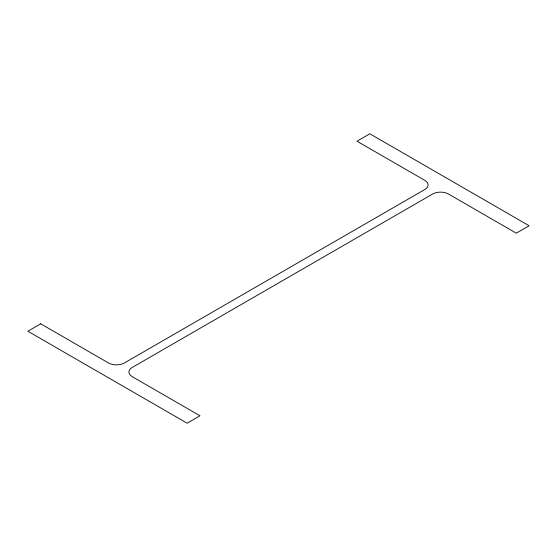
<?xml version="1.0" encoding="UTF-8"?>
<svg xmlns="http://www.w3.org/2000/svg" width="557" height="557" viewBox="0 0 557 557"><rect width="100%" height="100%" fill="white"/><g stroke="black" fill="none" stroke-linecap="round" stroke-linejoin="round"><path stroke-width="0.84" d="M40.703 323.819L27.85 331.234L187.152 423.209L200.005 415.794L132.169 376.629A11.189 6.461 0 0 1 132.169 367.495L432.643 194.017A11.189 6.461 0 0 1 448.462 194.017L516.297 233.181L529.15 225.766L369.848 133.791L356.995 141.206L424.831 180.371A11.189 6.461 0 0 1 424.831 189.505L124.357 362.983A11.189 6.461 0 0 1 108.538 362.983L40.703 323.819"/></g></svg>
